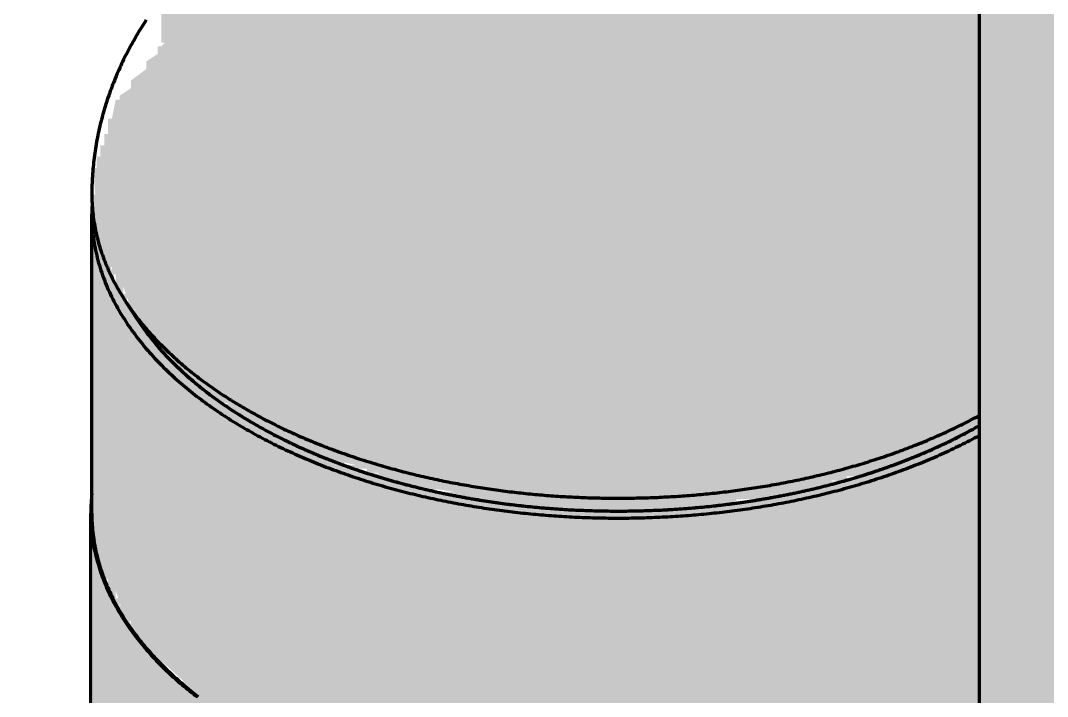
# Model space of a CAD drawing. Header units: millimetres. Extents: x 0 to 420, y 0 to 297.
# Drawn here: x 217.26 to 244.23, y 206.24 to 224 of the extents above; entities that cross this region are included whole.
import ezdxf

# ---------------------------------------------------------------- set-up
doc = ezdxf.new("R2010")
doc.units = ezdxf.units.MM
doc.layers.add('01-VISIBLE', color=7, linetype='CONTINUOUS', lineweight=70)
doc.layers.add('13-GRAFICA', color=30, linetype='CONTINUOUS', lineweight=18)

msp = doc.modelspace()

# ---------------------------------------------------------------- hatches: boundary and pattern name
at = {"layer": '13-GRAFICA', "true_color": 0xb21820}
h = msp.add_hatch(color=7, dxfattribs=at)
h.dxf.hatch_style = 1
h.paths.add_polyline_path([(220.956, 223.418), (220.956, 248.818), (220.856, 248.818), (220.856, 249.618), (220.756, 249.618), (220.756, 250.018), (220.656, 250.018), (220.556, 250.618), (220.356, 250.718), (220.156, 251.318), (219.856, 251.518), (219.856, 251.718), (219.656, 251.818), (219.656, 252.018), (219.456, 252.118), (219.456, 252.318), (219.156, 252.518), (219.156, 252.718), (218.956, 252.818), (218.956, 253.018), (218.756, 253.118), (218.756, 253.318), (218.656, 253.318), (218.656, 253.418), (218.456, 253.518), (218.456, 253.718), (218.256, 253.818), (218.156, 254.218), (217.956, 254.318), (217.856, 254.718), (217.756, 254.718), (217.656, 255.018), (217.556, 255.018), (217.456, 255.718), (217.356, 255.718), (217.356, 256.118), (217.256, 256.118), (217.256, 256.518), (217.356, 256.518), (217.356, 256.818), (217.456, 256.818), (217.456, 257.118), (217.556, 257.118), (217.656, 257.518), (217.756, 257.518), (217.956, 257.818), (218.156, 257.818), (218.156, 257.918), (218.356, 257.918), (218.356, 258.018), (219.056, 258.118), (219.056, 258.218), (219.456, 258.218), (219.456, 258.118), (219.956, 258.118), (219.956, 258.018), (220.456, 258.018), (220.456, 257.918), (221.056, 257.818), (221.056, 257.718), (221.256, 257.718), (221.256, 257.618), (221.556, 257.618), (221.556, 257.518), (221.756, 257.518), (221.756, 257.418), (222.056, 257.418), (222.056, 257.318), (222.256, 257.318), (222.356, 257.118), (222.556, 257.118), (222.556, 257.018), (222.756, 257.018), (222.756, 256.918), (222.956, 256.918), (222.956, 256.818), (223.156, 256.818), (223.156, 256.718), (223.756, 256.518), (223.856, 256.318), (224.056, 256.318), (224.056, 256.218), (224.256, 256.218), (224.356, 256.018), (224.956, 255.818), (225.056, 255.618), (225.656, 255.418), (225.756, 255.218), (226.356, 255.018), (226.456, 254.818), (226.656, 254.818), (226.656, 254.718), (226.856, 254.718), (226.956, 254.518), (227.556, 254.318), (227.656, 254.118), (228.256, 253.918), (228.356, 253.718), (228.756, 253.618), (228.856, 253.418), (229.056, 253.418), (229.056, 253.318), (229.456, 253.218), (229.556, 253.018), (230.156, 252.818), (230.256, 252.618), (230.856, 252.418), (230.856, 252.318), (231.156, 252.218), (231.256, 252.018), (231.656, 251.918), (231.756, 251.718), (231.956, 251.718), (232.056, 251.518), (232.456, 251.418), (232.556, 251.218), (232.756, 251.218), (232.856, 251.018), (233.056, 251.018), (233.256, 250.718), (233.456, 250.718), (233.556, 250.518), (233.756, 250.518), (233.856, 250.318), (234.056, 250.318), (234.256, 250.018), (234.456, 250.018), (234.456, 249.918), (234.556, 249.918), (234.656, 249.718), (234.856, 249.718), (235.056, 249.418), (235.256, 249.418), (235.556, 249.018), (235.756, 249.018), (235.956, 248.718), (236.156, 248.718), (236.656, 248.118), (236.856, 248.118), (237.356, 247.518), (237.556, 247.518), (238.456, 246.518), (238.656, 246.518), (238.656, 246.418), (240.156, 245.018), (240.156, 244.818), (241.056, 244.018), (241.056, 243.818), (241.456, 243.518), (241.456, 243.318), (241.856, 243.018), (241.856, 242.818), (242.056, 242.718), (242.056, 242.518), (242.356, 242.318), (242.356, 242.118), (242.556, 242.018), (242.556, 241.818), (242.756, 241.718), (242.756, 241.518), (243.056, 241.318), (243.056, 241.118), (243.256, 241.018), (243.256, 240.818), (243.556, 240.618), (243.556, 240.418), (243.756, 240.318), (243.956, 239.718), (244.156, 239.618), (244.156, 239.418), (244.256, 239.418), (244.256, 239.218), (244.356, 239.218), (244.356, 239.018), (244.456, 239.018), (244.556, 238.318), (244.656, 238.318), (244.756, 237.618), (244.856, 237.618), (244.856, 236.618), (244.956, 236.618), (244.956, 202.318), (244.856, 202.318), (244.756, 202.018), (244.456, 201.918), (244.456, 197.518), (244.056, 197.418), (243.956, 197.218), (243.356, 197.018), (243.256, 196.818), (242.656, 196.618), (242.556, 196.418), (241.956, 196.218), (241.956, 196.118), (241.656, 196.018), (241.656, 195.918), (241.356, 196.018), (241.356, 201.118), (241.556, 201.218), (241.556, 201.418), (241.756, 201.518), (241.756, 201.718), (241.956, 201.818), (241.956, 202.018), (242.156, 202.118), (242.156, 202.318), (242.256, 202.318), (242.356, 202.618), (242.456, 202.618), (242.456, 236.218), (242.356, 236.218), (242.356, 237.118), (242.256, 237.118), (242.156, 237.918), (242.056, 237.918), (242.056, 238.118), (241.956, 238.118), (241.756, 238.718), (241.656, 238.718), (241.556, 239.018), (241.356, 239.118), (241.356, 239.318), (241.056, 239.518), (241.056, 239.718), (240.856, 239.818), (240.856, 240.018), (240.656, 240.118), (240.656, 240.318), (240.356, 240.518), (240.356, 240.718), (240.156, 240.818), (240.156, 241.018), (239.956, 241.118), (239.956, 241.318), (239.556, 241.618), (239.556, 241.818), (239.256, 242.018), (239.256, 242.218), (238.756, 242.618), (238.756, 242.818), (238.656, 242.818), (236.356, 245.218), (236.156, 245.218), (235.656, 245.818), (235.456, 245.818), (234.956, 246.418), (234.756, 246.418), (234.756, 246.518), (234.656, 246.518), (234.456, 246.818), (234.256, 246.818), (233.956, 247.218), (233.756, 247.218), (233.556, 247.518), (233.356, 247.518), (233.056, 247.918), (232.856, 247.918), (232.856, 248.018), (232.556, 248.118), (232.356, 248.418), (232.156, 248.418), (232.056, 248.618), (231.856, 248.618), (231.656, 248.918), (231.456, 248.918), (231.456, 249.018), (231.156, 249.118), (231.056, 249.318), (230.656, 249.418), (230.656, 249.518), (230.356, 249.618), (230.256, 249.818), (229.856, 249.918), (229.756, 250.118), (229.356, 250.218), (229.256, 250.418), (228.656, 250.618), (228.556, 250.818), (228.156, 250.918), (228.056, 251.118), (227.456, 251.318), (227.356, 251.518), (227.156, 251.518), (227.156, 251.618), (226.756, 251.718), (226.656, 251.918), (226.056, 252.118), (225.956, 252.318), (225.556, 252.418), (225.456, 252.618), (225.256, 252.618), (225.256, 252.718), (224.856, 252.818), (224.756, 253.018), (224.156, 253.218), (224.056, 253.418), (223.456, 253.618), (223.356, 253.818), (222.956, 253.918), (222.856, 254.118), (222.656, 254.118), (222.656, 254.218), (222.456, 254.218), (222.456, 254.318), (221.856, 254.518), (221.756, 254.718), (221.556, 254.718), (221.556, 254.818), (221.356, 254.818), (221.356, 254.918), (221.156, 254.918), (221.156, 255.018), (220.956, 255.018), (220.956, 255.118), (220.756, 255.118), (220.756, 255.218), (220.456, 255.218), (220.456, 255.118), (220.656, 255.018), (220.656, 254.818), (220.856, 254.718), (220.856, 254.518), (220.956, 254.518), (220.956, 254.418), (221.156, 254.318), (221.156, 254.118), (221.356, 254.018), (221.356, 253.818), (221.556, 253.718), (221.556, 253.518), (221.856, 253.318), (221.856, 253.118), (222.056, 253.018), (222.056, 252.818), (222.256, 252.718), (222.256, 252.518), (222.456, 252.418), (222.456, 252.218), (222.556, 252.218), (222.556, 252.018), (222.656, 252.018), (222.656, 251.818), (222.756, 251.818), (222.756, 251.618), (222.856, 251.618), (222.856, 251.418), (222.956, 251.418), (222.956, 251.218), (223.056, 251.218), (223.056, 250.818), (223.156, 250.818), (223.156, 250.418), (223.256, 250.418), (223.256, 250.018), (223.356, 250.018), (223.356, 249.118), (223.456, 249.118), (223.456, 225.618), (223.356, 225.618), (222.856, 225.018), (222.656, 225.018), (221.956, 224.218), (221.756, 224.218), (221.056, 223.418)])
h = msp.add_hatch(color=7, dxfattribs=at)
h.dxf.hatch_style = 1
h.paths.add_polyline_path([(219.156, 220.118), (219.256, 220.118), (219.256, 220.418), (219.356, 220.418), (219.356, 220.718), (219.456, 220.718), (219.456, 221.018), (219.556, 221.018), (219.556, 221.418), (219.656, 221.418), (219.756, 221.918), (219.856, 221.918), (219.856, 222.018), (220.156, 222.218), (220.156, 222.418), (220.556, 222.718), (220.556, 222.918), (220.856, 223.118), (220.856, 223.318), (220.956, 223.318), (221.756, 224.218), (221.956, 224.218), (222.656, 225.018), (222.856, 225.018), (223.656, 225.918), (223.856, 225.918), (224.656, 226.818), (224.856, 226.818), (225.656, 227.718), (225.856, 227.718), (226.556, 228.518), (226.756, 228.518), (226.856, 228.718), (228.156, 228.818), (228.156, 228.918), (229.156, 228.918), (229.156, 228.818), (229.256, 228.818), (229.256, 228.418), (229.356, 228.418), (229.356, 228.218), (229.456, 228.218), (229.656, 227.618), (229.956, 227.418), (229.956, 227.218), (230.056, 227.218), (230.356, 226.818), (230.556, 226.818), (230.656, 226.618), (230.856, 226.618), (230.856, 226.518), (231.156, 226.418), (231.156, 225.618), (231.256, 225.618), (231.556, 225.218), (231.756, 225.218), (231.756, 225.118), (231.956, 225.118), (231.956, 225.018), (232.256, 225.018), (232.256, 224.918), (233.656, 224.918), (233.656, 225.018), (233.956, 225.018), (233.956, 225.118), (234.356, 225.218), (234.356, 225.318), (234.756, 225.618), (234.756, 226.718), (235.056, 226.818), (235.056, 227.318), (235.156, 227.318), (235.156, 227.218), (235.356, 227.218), (235.456, 227.018), (235.656, 227.018), (235.856, 226.718), (236.056, 226.718), (236.156, 226.518), (236.356, 226.518), (236.556, 226.218), (236.756, 226.218), (237.056, 225.818), (237.256, 225.818), (237.256, 225.718), (237.356, 225.718), (237.656, 225.318), (237.856, 225.318), (238.656, 224.418), (239.156, 224.418), (239.156, 224.518), (239.356, 224.518), (239.456, 224.718), (240.056, 224.918), (240.156, 225.118), (240.356, 225.118), (240.356, 225.218), (240.756, 225.318), (240.856, 225.518), (241.256, 225.618), (241.356, 225.818), (241.556, 225.818), (241.556, 225.918), (241.256, 226.118), (241.256, 226.318), (240.956, 226.518), (240.956, 226.718), (241.056, 226.718), (241.056, 226.618), (241.356, 226.518), (241.556, 226.218), (241.756, 226.218), (241.756, 226.118), (242.056, 226.018), (242.256, 225.718), (242.456, 225.718), (242.456, 213.318), (242.256, 213.318), (242.256, 213.218), (242.056, 213.218), (242.056, 213.118), (241.756, 213.118), (241.756, 213.018), (241.556, 213.018), (241.556, 212.918), (241.356, 212.918), (241.356, 212.818), (241.156, 212.818), (241.156, 212.718), (240.856, 212.718), (240.856, 212.618), (240.656, 212.618), (240.656, 212.518), (240.456, 212.518), (240.456, 212.418), (240.256, 212.418), (240.256, 212.318), (240.056, 212.318), (240.056, 212.218), (239.356, 212.118), (239.356, 212.018), (238.956, 212.018), (238.956, 211.918), (238.556, 211.918), (238.556, 211.818), (238.156, 211.818), (238.156, 211.718), (237.756, 211.718), (237.756, 211.618), (237.356, 211.618), (237.356, 211.518), (236.956, 211.518), (236.956, 211.418), (236.056, 211.418), (236.056, 211.318), (235.156, 211.318), (235.156, 211.218), (234.156, 211.218), (234.156, 211.118), (230.356, 211.218), (230.356, 211.318), (229.756, 211.318), (229.756, 211.418), (229.256, 211.418), (229.256, 211.518), (228.656, 211.518), (228.656, 211.618), (227.156, 211.818), (227.156, 211.918), (226.956, 211.918), (226.956, 212.018), (226.656, 212.018), (226.656, 212.118), (226.356, 212.118), (226.356, 212.218), (226.056, 212.218), (226.056, 212.318), (225.156, 212.518), (225.156, 212.618), (224.956, 212.618), (224.956, 212.718), (224.656, 212.718), (224.656, 212.818), (224.056, 213.018), (223.956, 213.218), (223.556, 213.318), (223.456, 213.518), (222.856, 213.718), (222.756, 213.918), (222.356, 214.018), (221.456, 215.018), (221.256, 215.018), (221.256, 215.118), (220.556, 215.718), (220.556, 215.918), (220.356, 216.018), (220.356, 216.218), (220.256, 216.218), (220.256, 216.418), (220.156, 216.418), (219.956, 217.018), (219.756, 217.118), (219.756, 217.318), (219.656, 217.318), (219.656, 217.518), (219.556, 217.518), (219.556, 217.718), (219.456, 217.718), (219.456, 217.918), (219.356, 217.918)])
h = msp.add_hatch(color=7, dxfattribs=at)
h.dxf.hatch_style = 1
h.paths.add_polyline_path([(221.556, 206.518), (221.556, 206.618), (220.256, 207.818), (220.256, 208.018), (220.156, 208.018), (220.156, 208.218), (220.056, 208.218), (220.056, 208.418), (219.956, 208.418), (219.756, 209.018), (219.556, 209.118), (219.556, 209.318), (219.456, 209.318), (219.456, 209.518), (219.356, 209.518), (219.356, 209.918), (219.256, 209.918), (219.256, 211.118), (219.156, 211.118), (219.156, 219.418), (219.256, 219.418), (219.356, 217.918), (219.456, 217.918), (219.456, 217.718), (219.556, 217.718), (219.756, 217.118), (219.956, 217.018), (219.956, 216.818), (220.056, 216.818), (220.056, 216.618), (220.156, 216.618), (220.356, 216.018), (220.556, 215.918), (220.556, 215.718), (220.656, 215.718), (221.256, 215.018), (221.456, 215.018), (221.656, 214.796), (221.656, 206.518)])
h = msp.add_hatch(color=7, dxfattribs=at)
h.dxf.hatch_style = 1
h.paths.add_polyline_path([(235.556, 186.018), (235.556, 186.118), (237.256, 186.218), (237.256, 186.318), (237.656, 186.318), (237.656, 186.418), (238.056, 186.418), (238.056, 186.518), (238.456, 186.518), (238.456, 186.618), (238.756, 186.618), (238.756, 186.718), (239.156, 186.718), (239.156, 186.818), (239.456, 186.818), (239.456, 186.918), (239.856, 186.918), (239.856, 187.018), (240.456, 187.118), (240.456, 204.318), (239.856, 204.218), (239.856, 204.118), (239.456, 204.118), (239.456, 204.018), (239.156, 204.018), (239.156, 203.918), (238.756, 203.918), (238.756, 203.818), (238.456, 203.818), (238.456, 203.718), (237.256, 203.518), (237.256, 203.418), (235.556, 203.318), (235.556, 203.218), (235.356, 203.218), (235.356, 211.329), (236.956, 211.418), (236.956, 211.518), (237.356, 211.518), (237.356, 211.618), (237.756, 211.618), (237.756, 211.718), (238.156, 211.718), (238.156, 211.818), (239.356, 212.018), (239.356, 212.118), (240.056, 212.218), (240.056, 212.318), (240.256, 212.318), (240.256, 212.418), (240.456, 212.418), (240.456, 212.518), (240.656, 212.518), (240.656, 212.618), (240.856, 212.618), (240.856, 212.718), (241.156, 212.718), (241.156, 212.818), (241.356, 212.818), (241.356, 212.918), (241.556, 212.918), (241.556, 213.018), (241.756, 213.018), (241.756, 213.118), (242.056, 213.118), (242.056, 213.218), (242.456, 213.318), (242.456, 202.618), (242.356, 202.618), (242.356, 202.418), (242.156, 202.318), (242.156, 202.118), (241.956, 202.018), (241.956, 201.818), (241.756, 201.718), (241.756, 201.518), (241.556, 201.418), (241.556, 201.218), (241.356, 201.118), (241.356, 196.018), (241.556, 196.018), (241.556, 195.918), (241.856, 196.018), (241.956, 196.218), (242.556, 196.418), (242.656, 196.618), (243.256, 196.818), (243.356, 197.018), (243.956, 197.218), (244.056, 197.418), (244.456, 197.518), (244.456, 201.918), (244.756, 202.018), (244.856, 202.318), (244.956, 202.318), (244.956, 215.518), (245.256, 215.718), (245.256, 215.918), (245.556, 216.118), (245.556, 216.318), (245.656, 216.318), (245.656, 216.418), (245.856, 216.518), (245.856, 216.718), (246.056, 216.818), (246.056, 217.018), (246.156, 217.018), (246.156, 217.218), (246.256, 217.218), (246.256, 217.518), (246.356, 217.518), (246.356, 217.818), (246.456, 217.818), (246.456, 218.118), (246.556, 218.118), (246.656, 218.818), (246.756, 218.818), (246.756, 178.018), (246.656, 178.018), (246.656, 178.218), (246.556, 178.218), (246.556, 177.518), (246.356, 177.418), (246.156, 176.818), (245.956, 176.818), (245.956, 177.018), (245.756, 177.118), (245.756, 177.318), (245.656, 177.318), (245.256, 177.818), (245.056, 177.818), (244.956, 178.018), (244.756, 178.018), (244.756, 178.118), (244.656, 178.118), (244.556, 178.318), (244.356, 178.318), (244.156, 178.618), (243.956, 178.618), (243.856, 178.818), (243.256, 179.018), (243.156, 179.218), (242.756, 179.318), (242.656, 179.518), (242.056, 179.718), (241.956, 179.918), (241.356, 180.118), (241.256, 180.318), (240.856, 180.418), (240.756, 180.618), (240.556, 180.618), (240.556, 180.718), (240.356, 180.718), (240.356, 180.818), (239.456, 180.918), (239.456, 181.018), (238.556, 181.118), (238.556, 181.218), (236.256, 181.018), (236.256, 180.918), (235.756, 180.918), (235.756, 180.818), (235.356, 180.738), (235.356, 182.218), (235.356, 185.518), (235.356, 186.018)])
h = msp.add_hatch(color=7, dxfattribs=at)
h.dxf.hatch_style = 1
h.paths.add_polyline_path([(224.656, 204.618), (224.656, 204.718), (224.456, 204.718), (224.456, 204.818), (223.856, 205.018), (223.756, 205.218), (223.356, 205.318), (223.256, 205.518), (222.656, 205.718), (222.556, 205.918), (222.156, 206.018), (221.756, 206.518), (221.656, 206.518), (221.656, 214.796), (222.356, 214.018), (222.556, 214.018), (222.556, 213.918), (222.756, 213.918), (222.856, 213.718), (223.456, 213.518), (223.556, 213.318), (223.956, 213.218), (224.056, 213.018), (224.256, 213.018), (224.256, 212.918), (224.456, 212.918), (224.456, 212.818), (224.656, 212.818), (224.656, 212.718), (224.956, 212.718), (224.956, 212.618), (224.956, 204.551)])
h = msp.add_hatch(color=7, dxfattribs=at)
h.dxf.hatch_style = 1
h.paths.add_polyline_path([(228.956, 203.418), (228.956, 203.518), (228.356, 203.518), (228.356, 203.618), (227.256, 203.718), (227.256, 203.818), (226.956, 203.818), (226.956, 203.918), (226.756, 203.918), (226.756, 204.018), (226.456, 204.018), (226.456, 204.118), (226.156, 204.118), (226.156, 204.218), (225.856, 204.218), (225.856, 204.318), (225.556, 204.318), (225.556, 204.418), (224.956, 204.551), (224.956, 212.618), (225.156, 212.618), (225.156, 212.518), (225.456, 212.518), (225.456, 212.418), (225.756, 212.418), (225.756, 212.318), (226.056, 212.318), (226.056, 212.218), (226.956, 212.018), (226.956, 211.918), (227.156, 211.918), (227.156, 211.818), (228.156, 211.718), (228.156, 211.618), (228.656, 211.618), (228.656, 211.518), (229.256, 211.518), (229.256, 211.418), (229.456, 211.418), (229.456, 203.418)])
h = msp.add_hatch(color=7, dxfattribs=at)
h.dxf.hatch_style = 1
h.paths.add_polyline_path([(234.756, 203.218), (234.756, 203.118), (230.856, 203.118), (230.856, 203.218), (230.056, 203.218), (230.056, 203.318), (229.556, 203.318), (229.556, 203.418), (229.456, 203.418), (229.456, 211.418), (229.756, 211.418), (229.756, 211.318), (230.356, 211.318), (230.356, 211.218), (234.156, 211.118), (234.156, 211.218), (235.156, 211.218), (235.156, 211.318), (235.356, 211.329), (235.356, 203.218)])
at = {"layer": '13-GRAFICA', "true_color": 0xffffff}
h = msp.add_hatch(color=7, dxfattribs=at)
h.dxf.hatch_style = 1
h.paths.add_polyline_path([(219.156, 193.618), (219.156, 211.118), (219.256, 211.118), (219.256, 209.918), (219.356, 209.918), (219.356, 209.518), (219.456, 209.518), (219.556, 209.118), (219.756, 209.018), (219.756, 208.818), (219.856, 208.818), (219.856, 208.618), (219.956, 208.618), (219.956, 208.418), (220.056, 208.418), (220.256, 207.818), (220.356, 207.818), (221.556, 206.518), (221.756, 206.518), (222.156, 206.018), (222.556, 205.918), (222.656, 205.718), (223.256, 205.518), (223.356, 205.318), (223.756, 205.218), (223.856, 205.018), (224.056, 205.018), (224.056, 204.918), (224.256, 204.918), (224.256, 204.818), (224.456, 204.818), (224.456, 204.718), (224.656, 204.718), (224.656, 204.618), (224.956, 204.618), (224.956, 204.518), (225.256, 204.518), (225.256, 204.418), (225.556, 204.418), (225.556, 204.318), (225.856, 204.318), (225.856, 204.218), (226.756, 204.018), (226.756, 203.918), (227.256, 203.818), (227.256, 203.718), (228.356, 203.618), (228.356, 203.518), (228.956, 203.518), (228.956, 203.418), (229.556, 203.418), (229.556, 203.318), (230.056, 203.318), (230.056, 203.218), (230.856, 203.218), (230.856, 203.118), (234.756, 203.118), (234.756, 203.218), (235.556, 203.218), (235.556, 203.318), (237.256, 203.418), (237.256, 203.518), (237.656, 203.518), (237.656, 203.618), (238.056, 203.618), (238.056, 203.718), (238.456, 203.718), (238.456, 203.818), (238.756, 203.818), (238.756, 203.918), (239.156, 203.918), (239.156, 204.018), (239.456, 204.018), (239.456, 204.118), (239.856, 204.118), (239.856, 204.218), (240.456, 204.318), (240.456, 187.118), (239.856, 187.018), (239.856, 186.918), (239.456, 186.918), (239.456, 186.818), (239.156, 186.818), (239.156, 186.718), (238.756, 186.718), (238.756, 186.618), (238.456, 186.618), (238.456, 186.518), (237.256, 186.318), (237.256, 186.218), (235.556, 186.118), (235.556, 186.018), (234.756, 186.018), (234.756, 185.918), (230.956, 185.918), (230.956, 186.018), (230.056, 186.018), (230.056, 186.118), (229.556, 186.118), (229.556, 186.218), (228.956, 186.218), (228.956, 186.318), (228.356, 186.318), (228.356, 186.418), (227.256, 186.518), (227.256, 186.618), (226.956, 186.618), (226.956, 186.718), (226.756, 186.718), (226.756, 186.818), (226.456, 186.818), (226.456, 186.918), (226.156, 186.918), (226.156, 187.018), (225.856, 187.018), (225.856, 187.118), (225.556, 187.118), (225.556, 187.218), (224.656, 187.418), (224.656, 187.518), (224.456, 187.518), (224.456, 187.618), (223.856, 187.818), (223.756, 188.018), (223.156, 188.218), (223.056, 188.418), (222.456, 188.618), (222.356, 188.818), (221.956, 188.918), (221.956, 189.018), (220.256, 190.618), (220.256, 190.818), (220.056, 190.918), (220.056, 191.118), (219.956, 191.118), (219.956, 191.318), (219.856, 191.318), (219.856, 191.518), (219.756, 191.518), (219.756, 191.718), (219.656, 191.718), (219.656, 191.918), (219.556, 191.918), (219.556, 192.118), (219.456, 192.118), (219.456, 192.318), (219.356, 192.318), (219.356, 192.518), (219.256, 192.518), (219.256, 193.618)])

# ---------------------------------------------------------------- linework, layer by layer
at = {"layer": '01-VISIBLE'}
for p, q in [((242.429, 235.9), (242.429, 202.496)), ((219.129, 211.043), (219.129, 218.905)), ((220.322, 216.149), (220.022, 216.606)), ((219.099, 193.863), (219.099, 211.043))]:
    msp.add_line(p, q, dxfattribs=at)
for points in [[(220.56, 224.011), (220.527, 223.961), (220.495, 223.91), (220.462, 223.86), (220.43, 223.809), (220.399, 223.758), (220.367, 223.706), (220.336, 223.655), (220.305, 223.603), (220.275, 223.551), (220.245, 223.499), (220.215, 223.447), (220.186, 223.394), (220.157, 223.342), (220.128, 223.289), (220.1, 223.236), (220.072, 223.183), (220.044, 223.129), (220.017, 223.076), (219.99, 223.022), (219.964, 222.968), (219.938, 222.914), (219.912, 222.859), (219.887, 222.805), (219.862, 222.75), (219.837, 222.695), (219.813, 222.64), (219.789, 222.585), (219.765, 222.53), (219.742, 222.474), (219.72, 222.418), (219.697, 222.363), (219.675, 222.307), (219.654, 222.25), (219.633, 222.194), (219.612, 222.138), (219.592, 222.081), (219.572, 222.024), (219.552, 221.967), (219.533, 221.91), (219.515, 221.853), (219.496, 221.796), (219.479, 221.738), (219.461, 221.681), (219.444, 221.623), (219.428, 221.565), (219.412, 221.507), (219.396, 221.449), (219.381, 221.391), (219.366, 221.333), (219.351, 221.274), (219.337, 221.216), (219.324, 221.157), (219.311, 221.099), (219.298, 221.04), (219.286, 220.981), (219.274, 220.922), (219.263, 220.863), (219.252, 220.804), (219.242, 220.745), (219.232, 220.685), (219.222, 220.626), (219.213, 220.566), (219.205, 220.507), (219.197, 220.447), (219.189, 220.388), (219.182, 220.328), (219.175, 220.268), (219.169, 220.208), (219.163, 220.149), (219.158, 220.089), (219.153, 220.029), (219.148, 219.969), (219.144, 219.909), (219.141, 219.849), (219.138, 219.789), (219.135, 219.729), (219.133, 219.668), (219.131, 219.608), (219.13, 219.548), (219.13, 219.488), (219.129, 219.428)], [(219.129, 219.428), (219.13, 219.368), (219.131, 219.308), (219.133, 219.248), (219.136, 219.188), (219.139, 219.128), (219.143, 219.068), (219.148, 219.008), (219.154, 218.948), (219.161, 218.889), (219.168, 218.829), (219.176, 218.77), (219.185, 218.71), (219.195, 218.651), (219.205, 218.592), (219.217, 218.533), (219.228, 218.474), (219.241, 218.415), (219.254, 218.357), (219.269, 218.298), (219.283, 218.24), (219.299, 218.182), (219.315, 218.124), (219.332, 218.067), (219.349, 218.009), (219.368, 217.952), (219.387, 217.895), (219.406, 217.838), (219.427, 217.782), (219.447, 217.726), (219.469, 217.67), (219.491, 217.614), (219.514, 217.558), (219.537, 217.503), (219.562, 217.448), (219.586, 217.393), (219.611, 217.339), (219.637, 217.284), (219.664, 217.23), (219.691, 217.177), (219.718, 217.123), (219.746, 217.07), (219.775, 217.018), (219.804, 216.965), (219.834, 216.913), (219.864, 216.861), (219.895, 216.809), (219.926, 216.758), (219.957, 216.707), (219.99, 216.656), (220.022, 216.606)], [(219.137, 219.167), (219.135, 219.123), (219.133, 219.08), (219.131, 219.036), (219.13, 218.993), (219.13, 218.949), (219.129, 218.905)], [(219.129, 218.905), (219.13, 218.837), (219.131, 218.769), (219.134, 218.701), (219.137, 218.633), (219.142, 218.565), (219.147, 218.497), (219.154, 218.429), (219.161, 218.362), (219.17, 218.294), (219.179, 218.227), (219.19, 218.159), (219.201, 218.092), (219.214, 218.025), (219.227, 217.958), (219.241, 217.892), (219.257, 217.825), (219.273, 217.759), (219.29, 217.693), (219.308, 217.627), (219.327, 217.562), (219.346, 217.497), (219.367, 217.432), (219.389, 217.367), (219.411, 217.303), (219.434, 217.239), (219.458, 217.175), (219.483, 217.112), (219.509, 217.048), (219.535, 216.986), (219.562, 216.923), (219.59, 216.861), (219.619, 216.799), (219.649, 216.738), (219.679, 216.677), (219.71, 216.616), (219.742, 216.556), (219.774, 216.496), (219.807, 216.437), (219.841, 216.377), (219.876, 216.319), (219.911, 216.26), (219.946, 216.202), (219.983, 216.145), (220.02, 216.087), (220.057, 216.031), (220.095, 215.974), (220.134, 215.918), (220.173, 215.862), (220.213, 215.807), (220.254, 215.752), (220.295, 215.698), (220.336, 215.644), (220.378, 215.59), (220.421, 215.537), (220.464, 215.484), (220.507, 215.432), (220.551, 215.38), (220.596, 215.328), (220.641, 215.277), (220.686, 215.226), (220.732, 215.175), (220.778, 215.125), (220.825, 215.076), (220.872, 215.026), (220.919, 214.978), (220.967, 214.929), (221.015, 214.881), (221.064, 214.833), (221.113, 214.786), (221.162, 214.739), (221.212, 214.692), (221.262, 214.646), (221.312, 214.601), (221.363, 214.555), (221.414, 214.51), (221.466, 214.465), (221.518, 214.421), (221.57, 214.377), (221.622, 214.333), (221.675, 214.29), (221.728, 214.247), (221.781, 214.205), (221.834, 214.163), (221.888, 214.121), (221.942, 214.08), (221.997, 214.039), (222.051, 213.998), (222.106, 213.957), (222.161, 213.917), (222.217, 213.878), (222.272, 213.838), (222.328, 213.799), (222.384, 213.761), (222.441, 213.722), (222.497, 213.684), (222.554, 213.647), (222.611, 213.609), (222.668, 213.572), (222.725, 213.536), (222.783, 213.499), (222.841, 213.463), (222.899, 213.428), (222.957, 213.392), (223.016, 213.357), (223.074, 213.322), (223.133, 213.288), (223.192, 213.254), (223.251, 213.22), (223.31, 213.186), (223.37, 213.153), (223.429, 213.12), (223.489, 213.088), (223.549, 213.055), (223.609, 213.023), (223.67, 212.991), (223.73, 212.96), (223.791, 212.929), (223.851, 212.898), (223.912, 212.867), (223.973, 212.837), (224.034, 212.807), (224.096, 212.777), (224.157, 212.748), (224.219, 212.719), (224.28, 212.69), (224.342, 212.661), (224.404, 212.633), (224.466, 212.605), (224.529, 212.577), (224.591, 212.55), (224.653, 212.523), (224.716, 212.496), (224.779, 212.469), (224.841, 212.442), (224.904, 212.416), (224.967, 212.39), (225.03, 212.365), (225.094, 212.339), (225.157, 212.314), (225.22, 212.289), (225.284, 212.265), (225.348, 212.24), (225.411, 212.216), (225.475, 212.192), (225.539, 212.169), (225.603, 212.145), (225.667, 212.122), (225.731, 212.1), (225.796, 212.077), (225.86, 212.055), (225.924, 212.032), (225.989, 212.011), (226.054, 211.989), (226.118, 211.968), (226.183, 211.946), (226.248, 211.926), (226.313, 211.905), (226.378, 211.885), (226.443, 211.864), (226.508, 211.844), (226.573, 211.825), (226.638, 211.805), (226.704, 211.786), (226.769, 211.767), (226.835, 211.748), (226.9, 211.73), (226.966, 211.711), (227.032, 211.693), (227.097, 211.675), (227.163, 211.658), (227.229, 211.64), (227.295, 211.623), (227.361, 211.606), (227.427, 211.589), (227.493, 211.573), (227.559, 211.556), (227.625, 211.54), (227.692, 211.524), (227.758, 211.509), (227.824, 211.493), (227.891, 211.478), (227.957, 211.463), (228.024, 211.448), (228.09, 211.434), (228.157, 211.42), (228.224, 211.405), (228.29, 211.391), (228.357, 211.378), (228.424, 211.364), (228.491, 211.351), (228.557, 211.338), (228.624, 211.325), (228.691, 211.312), (228.758, 211.3), (228.825, 211.288), (228.892, 211.276), (228.959, 211.264), (229.027, 211.252), (229.094, 211.241), (229.161, 211.23), (229.228, 211.219), (229.295, 211.208), (229.363, 211.198), (229.43, 211.187), (229.498, 211.177), (229.565, 211.167), (229.632, 211.157), (229.7, 211.148), (229.767, 211.139), (229.835, 211.129), (229.902, 211.12), (229.97, 211.112), (230.037, 211.103), (230.105, 211.095), (230.173, 211.087), (230.24, 211.079), (230.308, 211.071), (230.376, 211.064), (230.444, 211.056), (230.511, 211.049), (230.579, 211.042), (230.647, 211.035), (230.715, 211.029), (230.783, 211.023), (230.85, 211.017), (230.918, 211.011), (230.986, 211.005), (231.054, 210.999), (231.122, 210.994), (231.19, 210.989), (231.258, 210.984), (231.326, 210.979), (231.394, 210.975), (231.462, 210.97), (231.53, 210.966), (231.598, 210.962), (231.666, 210.958), (231.734, 210.955), (231.802, 210.951), (231.87, 210.948), (231.938, 210.945), (232.006, 210.942), (232.074, 210.94), (232.142, 210.937), (232.21, 210.935), (232.278, 210.933), (232.347, 210.931), (232.415, 210.93), (232.483, 210.928), (232.551, 210.927), (232.619, 210.926), (232.687, 210.925), (232.755, 210.924), (232.823, 210.924), (232.892, 210.924), (232.96, 210.924), (233.028, 210.924), (233.096, 210.924), (233.164, 210.924), (233.232, 210.925), (233.3, 210.926), (233.368, 210.927), (233.437, 210.928), (233.505, 210.93), (233.573, 210.932), (233.641, 210.933), (233.709, 210.935), (233.777, 210.938), (233.845, 210.94), (233.913, 210.943), (233.981, 210.946), (234.049, 210.949), (234.117, 210.952), (234.185, 210.955), (234.254, 210.959), (234.322, 210.963), (234.39, 210.967), (234.458, 210.971), (234.526, 210.975), (234.594, 210.98), (234.661, 210.985), (234.729, 210.99), (234.797, 210.995), (234.865, 211), (234.933, 211.006), (235.001, 211.011), (235.069, 211.017), (235.137, 211.024), (235.205, 211.03), (235.272, 211.037), (235.34, 211.043), (235.408, 211.05), (235.476, 211.057), (235.543, 211.065), (235.611, 211.072), (235.679, 211.08), (235.747, 211.088), (235.814, 211.096), (235.882, 211.105), (235.949, 211.113), (236.017, 211.122), (236.084, 211.131), (236.152, 211.14), (236.219, 211.149), (236.287, 211.159), (236.354, 211.169), (236.422, 211.179), (236.489, 211.189), (236.556, 211.199), (236.624, 211.21), (236.691, 211.221), (236.758, 211.232), (236.825, 211.243), (236.893, 211.254), (236.96, 211.266), (237.027, 211.278), (237.094, 211.29), (237.161, 211.302), (237.228, 211.314), (237.295, 211.327), (237.362, 211.34), (237.429, 211.353), (237.495, 211.366), (237.562, 211.38), (237.629, 211.394), (237.696, 211.408), (237.762, 211.422), (237.829, 211.436), (237.895, 211.451), (237.962, 211.466), (238.028, 211.481), (238.095, 211.496), (238.161, 211.511), (238.227, 211.527), (238.294, 211.543), (238.36, 211.559), (238.426, 211.575), (238.492, 211.592), (238.558, 211.609), (238.624, 211.626), (238.69, 211.643), (238.756, 211.66), (238.822, 211.678), (238.887, 211.696), (238.953, 211.714), (239.019, 211.732), (239.084, 211.751), (239.15, 211.77), (239.215, 211.789), (239.28, 211.808), (239.346, 211.828), (239.411, 211.847), (239.476, 211.867), (239.541, 211.888), (239.606, 211.908), (239.671, 211.929), (239.736, 211.95), (239.801, 211.971), (239.865, 211.992), (239.93, 212.014), (239.994, 212.036), (240.059, 212.058), (240.123, 212.08), (240.187, 212.103), (240.252, 212.126), (240.316, 212.149), (240.38, 212.173), (240.444, 212.196), (240.507, 212.22), (240.571, 212.244), (240.635, 212.269), (240.698, 212.293), (240.762, 212.318), (240.825, 212.343), (240.888, 212.369), (240.951, 212.394), (241.014, 212.42), (241.077, 212.447), (241.14, 212.473), (241.203, 212.5), (241.265, 212.527), (241.328, 212.554), (241.39, 212.582), (241.452, 212.609), (241.514, 212.637), (241.576, 212.666), (241.638, 212.694), (241.7, 212.723), (241.761, 212.753), (241.823, 212.782), (241.884, 212.812), (241.945, 212.842), (242.006, 212.872), (242.067, 212.903), (242.128, 212.934), (242.188, 212.965), (242.249, 212.996), (242.309, 213.028), (242.369, 213.06), (242.429, 213.093)], [(220.022, 216.606), (220.056, 216.555), (220.09, 216.505), (220.124, 216.455), (220.159, 216.406), (220.194, 216.356), (220.23, 216.307), (220.266, 216.259), (220.303, 216.21), (220.339, 216.162), (220.377, 216.114), (220.415, 216.067), (220.453, 216.02), (220.491, 215.973), (220.53, 215.927), (220.57, 215.881), (220.609, 215.835), (220.649, 215.789), (220.69, 215.744), (220.731, 215.699), (220.772, 215.655), (220.813, 215.61), (220.855, 215.566), (220.897, 215.523), (220.939, 215.48), (220.982, 215.436), (221.025, 215.394), (221.068, 215.351), (221.112, 215.309), (221.156, 215.267), (221.2, 215.226), (221.245, 215.185), (221.289, 215.144), (221.334, 215.103), (221.38, 215.063), (221.425, 215.023), (221.471, 214.983), (221.517, 214.944), (221.563, 214.905), (221.61, 214.866), (221.657, 214.827), (221.704, 214.789), (221.751, 214.751), (221.799, 214.713), (221.846, 214.676), (221.894, 214.639), (221.942, 214.602), (221.991, 214.566), (222.039, 214.529), (222.088, 214.493), (222.137, 214.458), (222.186, 214.422), (222.236, 214.387), (222.285, 214.352), (222.335, 214.317), (222.385, 214.283), (222.435, 214.249), (222.485, 214.215), (222.536, 214.181), (222.586, 214.148), (222.637, 214.115), (222.688, 214.082), (222.739, 214.05), (222.791, 214.017), (222.842, 213.985), (222.894, 213.953), (222.945, 213.922), (222.997, 213.891), (223.049, 213.86), (223.102, 213.829), (223.154, 213.798), (223.206, 213.768), (223.259, 213.738), (223.312, 213.708), (223.365, 213.678), (223.418, 213.649), (223.471, 213.62), (223.524, 213.591), (223.578, 213.563), (223.631, 213.534), (223.685, 213.506), (223.739, 213.478), (223.793, 213.45), (223.847, 213.423), (223.901, 213.396), (223.955, 213.369), (224.01, 213.342), (224.064, 213.315), (224.119, 213.289), (224.173, 213.263), (224.228, 213.237), (224.283, 213.211), (224.338, 213.186), (224.393, 213.161), (224.449, 213.136), (224.504, 213.111), (224.559, 213.086), (224.615, 213.062), (224.67, 213.038), (224.726, 213.014), (224.782, 212.99), (224.838, 212.966), (224.894, 212.943), (224.95, 212.92), (225.006, 212.897), (225.062, 212.875), (225.118, 212.852), (225.175, 212.83), (225.231, 212.808), (225.288, 212.786), (225.344, 212.764), (225.401, 212.743), (225.458, 212.721), (225.515, 212.7), (225.572, 212.679), (225.629, 212.659), (225.686, 212.638), (225.743, 212.618), (225.8, 212.598), (225.857, 212.578), (225.915, 212.558), (225.972, 212.539), (226.03, 212.52), (226.087, 212.5), (226.145, 212.482), (226.202, 212.463), (226.26, 212.444), (226.318, 212.426), (226.376, 212.408), (226.434, 212.39), (226.492, 212.372), (226.55, 212.354), (226.608, 212.337), (226.666, 212.32), (226.724, 212.303), (226.782, 212.286), (226.84, 212.269), (226.899, 212.253), (226.957, 212.236), (227.016, 212.22), (227.074, 212.204), (227.133, 212.188), (227.191, 212.173), (227.25, 212.157), (227.308, 212.142), (227.367, 212.127), (227.426, 212.112), (227.485, 212.097), (227.544, 212.083), (227.602, 212.068), (227.661, 212.054), (227.72, 212.04), (227.779, 212.026), (227.838, 212.013), (227.898, 211.999), (227.957, 211.986), (228.016, 211.973), (228.075, 211.96), (228.134, 211.947), (228.194, 211.934), (228.253, 211.922), (228.312, 211.909), (228.372, 211.897), (228.431, 211.885), (228.491, 211.874), (228.55, 211.862), (228.61, 211.85), (228.669, 211.839), (228.729, 211.828), (228.788, 211.817), (228.848, 211.806), (228.908, 211.796), (228.967, 211.785), (229.027, 211.775), (229.087, 211.765), (229.147, 211.755), (229.207, 211.745), (229.266, 211.735), (229.326, 211.726), (229.386, 211.717), (229.446, 211.707), (229.506, 211.698), (229.566, 211.69), (229.626, 211.681), (229.686, 211.672), (229.746, 211.664), (229.806, 211.656), (229.866, 211.648), (229.926, 211.64), (229.987, 211.632), (230.047, 211.625), (230.107, 211.617), (230.167, 211.61), (230.227, 211.603), (230.288, 211.596), (230.348, 211.589), (230.408, 211.583), (230.468, 211.576), (230.529, 211.57), (230.589, 211.564), (230.649, 211.558), (230.71, 211.552), (230.77, 211.546), (230.83, 211.541), (230.891, 211.536), (230.951, 211.53), (231.012, 211.525), (231.072, 211.52), (231.132, 211.516), (231.193, 211.511), (231.253, 211.507), (231.314, 211.502), (231.374, 211.498), (231.435, 211.494), (231.495, 211.491), (231.556, 211.487), (231.616, 211.484), (231.677, 211.48), (231.737, 211.477), (231.798, 211.474), (231.858, 211.471), (231.919, 211.469), (231.98, 211.466), (232.04, 211.464), (232.101, 211.461), (232.161, 211.459), (232.222, 211.457), (232.283, 211.456), (232.343, 211.454), (232.404, 211.452), (232.464, 211.451), (232.525, 211.45), (232.586, 211.449), (232.646, 211.448), (232.707, 211.447), (232.767, 211.447), (232.828, 211.446), (232.889, 211.446), (232.949, 211.446), (233.01, 211.446), (233.071, 211.446), (233.131, 211.447), (233.192, 211.447), (233.252, 211.448), (233.313, 211.449), (233.374, 211.45), (233.434, 211.451), (233.495, 211.452), (233.556, 211.454), (233.616, 211.455), (233.677, 211.457), (233.737, 211.459), (233.798, 211.461), (233.858, 211.463), (233.919, 211.466), (233.98, 211.468), (234.04, 211.471), (234.101, 211.474), (234.161, 211.477), (234.222, 211.48), (234.282, 211.483), (234.343, 211.486), (234.403, 211.49), (234.464, 211.494), (234.524, 211.498), (234.585, 211.502), (234.645, 211.506), (234.706, 211.51), (234.766, 211.515), (234.827, 211.52), (234.887, 211.524), (234.948, 211.529), (235.008, 211.535), (235.068, 211.54), (235.129, 211.545), (235.189, 211.551), (235.249, 211.557), (235.31, 211.563), (235.37, 211.569), (235.43, 211.575), (235.491, 211.582), (235.551, 211.588), (235.611, 211.595), (235.671, 211.602), (235.732, 211.609), (235.792, 211.616), (235.852, 211.623), (235.912, 211.631), (235.972, 211.639), (236.032, 211.646), (236.093, 211.654), (236.153, 211.663), (236.213, 211.671), (236.273, 211.679), (236.333, 211.688), (236.393, 211.697), (236.453, 211.706), (236.513, 211.715), (236.572, 211.724), (236.632, 211.734), (236.692, 211.743), (236.752, 211.753), (236.812, 211.763), (236.872, 211.773), (236.931, 211.783), (236.991, 211.794), (237.051, 211.805), (237.11, 211.815), (237.17, 211.826), (237.23, 211.837), (237.289, 211.849), (237.349, 211.86), (237.408, 211.872), (237.468, 211.883), (237.527, 211.895), (237.587, 211.907), (237.646, 211.92), (237.705, 211.932), (237.765, 211.945), (237.824, 211.958), (237.883, 211.971), (237.942, 211.984), (238.001, 211.997), (238.06, 212.01), (238.12, 212.024), (238.179, 212.038), (238.238, 212.052), (238.296, 212.066), (238.355, 212.08), (238.414, 212.095), (238.473, 212.11), (238.532, 212.124), (238.591, 212.14), (238.649, 212.155), (238.708, 212.17), (238.766, 212.186), (238.825, 212.201), (238.884, 212.217), (238.942, 212.234), (239, 212.25), (239.059, 212.266), (239.117, 212.283), (239.175, 212.3), (239.233, 212.317), (239.292, 212.334), (239.35, 212.351), (239.408, 212.369), (239.466, 212.387), (239.523, 212.405), (239.581, 212.423), (239.639, 212.441), (239.697, 212.46), (239.755, 212.478), (239.812, 212.497), (239.87, 212.516), (239.927, 212.536), (239.985, 212.555), (240.042, 212.575), (240.099, 212.595), (240.156, 212.615), (240.214, 212.635), (240.271, 212.655), (240.328, 212.676), (240.385, 212.697), (240.441, 212.718), (240.498, 212.739), (240.555, 212.761), (240.612, 212.782), (240.668, 212.804), (240.725, 212.826), (240.781, 212.848), (240.837, 212.871), (240.893, 212.893), (240.95, 212.916), (241.006, 212.939), (241.062, 212.963), (241.118, 212.986), (241.173, 213.01), (241.229, 213.034), (241.285, 213.058), (241.34, 213.082), (241.396, 213.107), (241.451, 213.131), (241.506, 213.156), (241.561, 213.182), (241.616, 213.207), (241.671, 213.233), (241.726, 213.259), (241.781, 213.285), (241.836, 213.311), (241.89, 213.337), (241.944, 213.364), (241.999, 213.391), (242.053, 213.418), (242.107, 213.446), (242.161, 213.473), (242.215, 213.501), (242.268, 213.529), (242.322, 213.558), (242.376, 213.586), (242.429, 213.615)], [(220.179, 216.377), (220.21, 216.325), (220.242, 216.274), (220.274, 216.223), (220.307, 216.172), (220.34, 216.121), (220.373, 216.071), (220.408, 216.021), (220.442, 215.971), (220.477, 215.922), (220.513, 215.873), (220.549, 215.824), (220.585, 215.776), (220.622, 215.728), (220.659, 215.68), (220.697, 215.633), (220.735, 215.585), (220.773, 215.539), (220.812, 215.492), (220.851, 215.446), (220.891, 215.4), (220.931, 215.355), (220.971, 215.31), (221.012, 215.265), (221.053, 215.22), (221.094, 215.176), (221.136, 215.132), (221.178, 215.089), (221.22, 215.046), (221.263, 215.003), (221.306, 214.96), (221.349, 214.918), (221.393, 214.876), (221.437, 214.834), (221.481, 214.793), (221.525, 214.752), (221.57, 214.711), (221.615, 214.671), (221.66, 214.63), (221.706, 214.591), (221.752, 214.551), (221.798, 214.512), (221.844, 214.473), (221.891, 214.434), (221.937, 214.396), (221.984, 214.358), (222.032, 214.32), (222.079, 214.282), (222.127, 214.245), (222.175, 214.208), (222.223, 214.172), (222.271, 214.135), (222.32, 214.099), (222.369, 214.063), (222.418, 214.028), (222.467, 213.993), (222.517, 213.958), (222.566, 213.923), (222.616, 213.889), (222.666, 213.855), (222.716, 213.821), (222.766, 213.787), (222.817, 213.754), (222.868, 213.721), (222.918, 213.688), (222.97, 213.655), (223.021, 213.623), (223.072, 213.591), (223.124, 213.559), (223.175, 213.528), (223.227, 213.497), (223.279, 213.466), (223.331, 213.435), (223.384, 213.404), (223.436, 213.374), (223.489, 213.344), (223.541, 213.314), (223.594, 213.285), (223.647, 213.256), (223.7, 213.227), (223.753, 213.198), (223.807, 213.169), (223.86, 213.141), (223.914, 213.113), (223.968, 213.085), (224.022, 213.058), (224.076, 213.03), (224.13, 213.003), (224.184, 212.976), (224.238, 212.95), (224.293, 212.923), (224.347, 212.897), (224.402, 212.871), (224.457, 212.845), (224.512, 212.82), (224.567, 212.795), (224.622, 212.769), (224.677, 212.745), (224.732, 212.72), (224.787, 212.696), (224.843, 212.671), (224.899, 212.647), (224.954, 212.624), (225.01, 212.6), (225.066, 212.577), (225.122, 212.554), (225.178, 212.531), (225.234, 212.508), (225.29, 212.486), (225.346, 212.463), (225.403, 212.441), (225.459, 212.419), (225.516, 212.398), (225.572, 212.376), (225.629, 212.355), (225.686, 212.334), (225.742, 212.313), (225.799, 212.293), (225.856, 212.272), (225.913, 212.252), (225.97, 212.232), (226.028, 212.212), (226.085, 212.192), (226.142, 212.173), (226.2, 212.154), (226.257, 212.135), (226.315, 212.116), (226.372, 212.097), (226.43, 212.079), (226.487, 212.06), (226.545, 212.042), (226.603, 212.024), (226.661, 212.007), (226.719, 211.989), (226.777, 211.972), (226.835, 211.955), (226.893, 211.938), (226.951, 211.921), (227.009, 211.904), (227.068, 211.888), (227.126, 211.872), (227.184, 211.856), (227.243, 211.84), (227.301, 211.824), (227.36, 211.809), (227.418, 211.794), (227.477, 211.778), (227.535, 211.764), (227.594, 211.749), (227.653, 211.734), (227.712, 211.72), (227.77, 211.706), (227.829, 211.692), (227.888, 211.678), (227.947, 211.664), (228.006, 211.651), (228.065, 211.637), (228.124, 211.624), (228.183, 211.611), (228.243, 211.598), (228.302, 211.586), (228.361, 211.573), (228.42, 211.561), (228.48, 211.549), (228.539, 211.537), (228.598, 211.525), (228.658, 211.513), (228.717, 211.502), (228.777, 211.491), (228.836, 211.48), (228.896, 211.469), (228.955, 211.458), (229.015, 211.447), (229.074, 211.437), (229.134, 211.427), (229.194, 211.417), (229.253, 211.407), (229.313, 211.397), (229.373, 211.387), (229.433, 211.378), (229.492, 211.369), (229.552, 211.36), (229.612, 211.351), (229.672, 211.342), (229.732, 211.334), (229.792, 211.325), (229.852, 211.317), (229.912, 211.309), (229.972, 211.301), (230.032, 211.293), (230.092, 211.285), (230.152, 211.278), (230.212, 211.271), (230.272, 211.264), (230.332, 211.257), (230.392, 211.25), (230.453, 211.243), (230.513, 211.237), (230.573, 211.23), (230.633, 211.224), (230.693, 211.218), (230.754, 211.213), (230.814, 211.207), (230.874, 211.201), (230.934, 211.196), (230.995, 211.191), (231.055, 211.186), (231.115, 211.181), (231.176, 211.176), (231.236, 211.172), (231.296, 211.167), (231.357, 211.163), (231.417, 211.159), (231.478, 211.155), (231.538, 211.151), (231.598, 211.148), (231.659, 211.144), (231.719, 211.141), (231.78, 211.138), (231.84, 211.135), (231.901, 211.132), (231.961, 211.129), (232.021, 211.127), (232.082, 211.125), (232.142, 211.122), (232.203, 211.12), (232.263, 211.119), (232.324, 211.117), (232.384, 211.115), (232.445, 211.114), (232.505, 211.113), (232.566, 211.112), (232.626, 211.111), (232.687, 211.11), (232.748, 211.109), (232.808, 211.109), (232.869, 211.108), (232.929, 211.108), (232.99, 211.108), (233.05, 211.108), (233.111, 211.109), (233.171, 211.109), (233.232, 211.11), (233.292, 211.111), (233.353, 211.112), (233.413, 211.113), (233.474, 211.114), (233.534, 211.115), (233.595, 211.117), (233.655, 211.119), (233.716, 211.121), (233.776, 211.123), (233.837, 211.125), (233.897, 211.127), (233.958, 211.13), (234.018, 211.133), (234.079, 211.135), (234.139, 211.138), (234.199, 211.141), (234.26, 211.145), (234.32, 211.148), (234.381, 211.152), (234.441, 211.156), (234.501, 211.16), (234.562, 211.164), (234.622, 211.168), (234.683, 211.172), (234.743, 211.177), (234.803, 211.182), (234.864, 211.187), (234.924, 211.192), (234.984, 211.197), (235.044, 211.202), (235.105, 211.208), (235.165, 211.213), (235.225, 211.219), (235.285, 211.225), (235.346, 211.231), (235.406, 211.238), (235.466, 211.244), (235.526, 211.251), (235.586, 211.258), (235.646, 211.265), (235.707, 211.272), (235.767, 211.279), (235.827, 211.287), (235.887, 211.294), (235.947, 211.302), (236.007, 211.31), (236.067, 211.318), (236.127, 211.326), (236.187, 211.335), (236.247, 211.344), (236.306, 211.352), (236.366, 211.361), (236.426, 211.37), (236.486, 211.38), (236.546, 211.389), (236.605, 211.399), (236.665, 211.408), (236.725, 211.418), (236.785, 211.428), (236.844, 211.439), (236.904, 211.449), (236.963, 211.46), (237.023, 211.471), (237.082, 211.481), (237.142, 211.493), (237.201, 211.504), (237.261, 211.515), (237.32, 211.527), (237.38, 211.539), (237.439, 211.551), (237.498, 211.563), (237.557, 211.575), (237.617, 211.588), (237.676, 211.6), (237.735, 211.613), (237.794, 211.626), (237.853, 211.639), (237.912, 211.653), (237.971, 211.666), (238.03, 211.68), (238.089, 211.694), (238.148, 211.708), (238.207, 211.722), (238.266, 211.737), (238.324, 211.751), (238.383, 211.766), (238.442, 211.781), (238.5, 211.796), (238.559, 211.811), (238.617, 211.827), (238.676, 211.843), (238.734, 211.858), (238.792, 211.874), (238.851, 211.891), (238.909, 211.907), (238.967, 211.924), (239.025, 211.941), (239.083, 211.958), (239.141, 211.975), (239.199, 211.992), (239.257, 212.01), (239.315, 212.027), (239.373, 212.045), (239.431, 212.063), (239.488, 212.082), (239.546, 212.1), (239.604, 212.119), (239.661, 212.138), (239.719, 212.157), (239.776, 212.176), (239.833, 212.196), (239.89, 212.215), (239.948, 212.235), (240.005, 212.255), (240.062, 212.275), (240.119, 212.296), (240.176, 212.317), (240.232, 212.337), (240.289, 212.359), (240.346, 212.38), (240.402, 212.401), (240.459, 212.423), (240.515, 212.445), (240.572, 212.467), (240.628, 212.489), (240.684, 212.512), (240.74, 212.534), (240.796, 212.557), (240.852, 212.581), (240.908, 212.604), (240.964, 212.628), (241.019, 212.651), (241.075, 212.675), (241.13, 212.7), (241.186, 212.724), (241.241, 212.749), (241.296, 212.774), (241.351, 212.799), (241.406, 212.824), (241.461, 212.85), (241.516, 212.875), (241.57, 212.901), (241.625, 212.928), (241.679, 212.954), (241.734, 212.981), (241.788, 213.008), (241.842, 213.035), (241.896, 213.062), (241.95, 213.09), (242.004, 213.118), (242.057, 213.146), (242.111, 213.174), (242.164, 213.203), (242.217, 213.231), (242.27, 213.26), (242.323, 213.29), (242.376, 213.319), (242.429, 213.349)], [(220.322, 216.149), (220.355, 216.099), (220.388, 216.049), (220.423, 215.999), (220.457, 215.95), (220.492, 215.901), (220.528, 215.852), (220.564, 215.804), (220.6, 215.756), (220.637, 215.709), (220.674, 215.661), (220.711, 215.614), (220.749, 215.568), (220.788, 215.521), (220.826, 215.475), (220.865, 215.43), (220.905, 215.384), (220.945, 215.339), (220.985, 215.294), (221.025, 215.25), (221.066, 215.206), (221.108, 215.162), (221.149, 215.119), (221.191, 215.075), (221.233, 215.033), (221.276, 214.99), (221.318, 214.948), (221.362, 214.906), (221.405, 214.864), (221.449, 214.823), (221.493, 214.782), (221.537, 214.741), (221.581, 214.701), (221.626, 214.66), (221.671, 214.621), (221.717, 214.581), (221.762, 214.542), (221.808, 214.503), (221.854, 214.464), (221.901, 214.426), (221.947, 214.388), (221.994, 214.35), (222.041, 214.313), (222.088, 214.275), (222.136, 214.238), (222.183, 214.202), (222.231, 214.165), (222.279, 214.129), (222.328, 214.094), (222.376, 214.058), (222.425, 214.023), (222.474, 213.988), (222.523, 213.953), (222.572, 213.919), (222.622, 213.885), (222.672, 213.851), (222.721, 213.817), (222.772, 213.784), (222.822, 213.751), (222.872, 213.718), (222.923, 213.685), (222.973, 213.653), (223.024, 213.621), (223.075, 213.589), (223.127, 213.557), (223.178, 213.526), (223.23, 213.495), (223.281, 213.464), (223.333, 213.434), (223.385, 213.404), (223.437, 213.373), (223.489, 213.344), (223.542, 213.314), (223.594, 213.285), (223.647, 213.256), (223.7, 213.227), (223.753, 213.198), (223.806, 213.17), (223.859, 213.142), (223.912, 213.114), (223.966, 213.086), (224.019, 213.059), (224.073, 213.032), (224.126, 213.005), (224.18, 212.978), (224.234, 212.952), (224.288, 212.925), (224.343, 212.899), (224.397, 212.873), (224.451, 212.848), (224.506, 212.822), (224.561, 212.797), (224.615, 212.772), (224.67, 212.748), (224.725, 212.723), (224.78, 212.699), (224.835, 212.675), (224.89, 212.651), (224.946, 212.627), (225.001, 212.604), (225.057, 212.581), (225.112, 212.558), (225.168, 212.535), (225.224, 212.512), (225.279, 212.49), (225.335, 212.468), (225.391, 212.446), (225.447, 212.424), (225.504, 212.402), (225.56, 212.381), (225.616, 212.36), (225.672, 212.339), (225.729, 212.318), (225.785, 212.298), (225.842, 212.277), (225.899, 212.257), (225.955, 212.237), (226.012, 212.217), (226.069, 212.198), (226.126, 212.178), (226.183, 212.159), (226.24, 212.14), (226.297, 212.121), (226.355, 212.103), (226.412, 212.084), (226.469, 212.066), (226.526, 212.048), (226.584, 212.03), (226.641, 212.013), (226.699, 211.995), (226.757, 211.978), (226.814, 211.961), (226.872, 211.944), (226.93, 211.927), (226.988, 211.911), (227.045, 211.894), (227.103, 211.878), (227.161, 211.862), (227.219, 211.846), (227.277, 211.831), (227.336, 211.815), (227.394, 211.8), (227.452, 211.785), (227.51, 211.77), (227.569, 211.755), (227.627, 211.741), (227.685, 211.726), (227.744, 211.712), (227.802, 211.698), (227.861, 211.684), (227.919, 211.67), (227.978, 211.657), (228.037, 211.644), (228.095, 211.63), (228.154, 211.617), (228.213, 211.605), (228.272, 211.592), (228.331, 211.58), (228.389, 211.567), (228.448, 211.555), (228.507, 211.543), (228.566, 211.531), (228.625, 211.52), (228.684, 211.508), (228.743, 211.497), (228.802, 211.486), (228.862, 211.475), (228.921, 211.464), (228.98, 211.454), (229.039, 211.443), (229.099, 211.433), (229.158, 211.423), (229.217, 211.413), (229.276, 211.403), (229.336, 211.393), (229.395, 211.384), (229.455, 211.375), (229.514, 211.366), (229.574, 211.357), (229.633, 211.348), (229.693, 211.339), (229.752, 211.331), (229.812, 211.322), (229.871, 211.314), (229.931, 211.306), (229.991, 211.298), (230.05, 211.291), (230.11, 211.283), (230.17, 211.276), (230.229, 211.269), (230.289, 211.262), (230.349, 211.255), (230.409, 211.248), (230.468, 211.242), (230.528, 211.235), (230.588, 211.229), (230.648, 211.223), (230.708, 211.217), (230.768, 211.211), (230.827, 211.206), (230.887, 211.2), (230.947, 211.195), (231.007, 211.19), (231.067, 211.185), (231.127, 211.18), (231.187, 211.175), (231.247, 211.171), (231.307, 211.167), (231.367, 211.162), (231.427, 211.158), (231.487, 211.154), (231.547, 211.151), (231.607, 211.147), (231.667, 211.144), (231.727, 211.141), (231.787, 211.137), (231.847, 211.135), (231.908, 211.132), (231.968, 211.129), (232.028, 211.127), (232.088, 211.124), (232.148, 211.122), (232.208, 211.12), (232.268, 211.118), (232.328, 211.117), (232.388, 211.115), (232.449, 211.114), (232.509, 211.113), (232.569, 211.111), (232.629, 211.111), (232.689, 211.11), (232.749, 211.109), (232.809, 211.109), (232.87, 211.108), (232.93, 211.108), (232.99, 211.108), (233.05, 211.108), (233.11, 211.109), (233.17, 211.109), (233.23, 211.11), (233.291, 211.111), (233.351, 211.112), (233.411, 211.113), (233.471, 211.114), (233.531, 211.115), (233.591, 211.117), (233.651, 211.119), (233.712, 211.121), (233.772, 211.123), (233.832, 211.125), (233.892, 211.127), (233.952, 211.13), (234.012, 211.132), (234.072, 211.135), (234.132, 211.138), (234.192, 211.141), (234.252, 211.144), (234.312, 211.148), (234.372, 211.151), (234.432, 211.155), (234.492, 211.159), (234.552, 211.163), (234.612, 211.167), (234.672, 211.172), (234.732, 211.176), (234.792, 211.181), (234.852, 211.186), (234.912, 211.191), (234.972, 211.196), (235.032, 211.201), (235.092, 211.207), (235.152, 211.212), (235.212, 211.218), (235.272, 211.224), (235.331, 211.23), (235.391, 211.236), (235.451, 211.243), (235.511, 211.249), (235.571, 211.256), (235.63, 211.263), (235.69, 211.27), (235.75, 211.277), (235.81, 211.285), (235.869, 211.292), (235.929, 211.3), (235.989, 211.308), (236.048, 211.316), (236.108, 211.324), (236.167, 211.332), (236.227, 211.341), (236.286, 211.349), (236.346, 211.358), (236.405, 211.367), (236.465, 211.376), (236.524, 211.386), (236.584, 211.395), (236.643, 211.405), (236.702, 211.415), (236.762, 211.425), (236.821, 211.435), (236.88, 211.445), (236.939, 211.455), (236.999, 211.466), (237.058, 211.477), (237.117, 211.488), (237.176, 211.499), (237.235, 211.51), (237.294, 211.522), (237.353, 211.533), (237.412, 211.545), (237.471, 211.557), (237.53, 211.569), (237.589, 211.582), (237.648, 211.594), (237.706, 211.607), (237.765, 211.62), (237.824, 211.633), (237.883, 211.646), (237.941, 211.659), (238, 211.673), (238.058, 211.687), (238.117, 211.7), (238.175, 211.715), (238.234, 211.729), (238.292, 211.743), (238.351, 211.758), (238.409, 211.773), (238.467, 211.788), (238.525, 211.803), (238.584, 211.818), (238.642, 211.833), (238.7, 211.849), (238.758, 211.865), (238.816, 211.881), (238.874, 211.897), (238.932, 211.914), (238.989, 211.93), (239.047, 211.947), (239.105, 211.964), (239.163, 211.981), (239.22, 211.998), (239.278, 212.016), (239.335, 212.033), (239.393, 212.051), (239.45, 212.069), (239.507, 212.088), (239.565, 212.106), (239.622, 212.125), (239.679, 212.144), (239.736, 212.163), (239.793, 212.182), (239.85, 212.201), (239.907, 212.221), (239.964, 212.241), (240.02, 212.261), (240.077, 212.281), (240.133, 212.301), (240.19, 212.322), (240.246, 212.343), (240.303, 212.364), (240.359, 212.385), (240.415, 212.406), (240.471, 212.428), (240.527, 212.45), (240.583, 212.472), (240.639, 212.494), (240.695, 212.516), (240.751, 212.539), (240.807, 212.562), (240.862, 212.585), (240.918, 212.608), (240.973, 212.631), (241.028, 212.655), (241.083, 212.679), (241.139, 212.703), (241.194, 212.727), (241.248, 212.752), (241.303, 212.777), (241.358, 212.802), (241.413, 212.827), (241.467, 212.852), (241.522, 212.878), (241.576, 212.904), (241.63, 212.93), (241.684, 212.956), (241.738, 212.983), (241.792, 213.01), (241.846, 213.037), (241.899, 213.064), (241.953, 213.091), (242.006, 213.119), (242.06, 213.147), (242.113, 213.175), (242.166, 213.203), (242.219, 213.232), (242.271, 213.261), (242.324, 213.29), (242.376, 213.319), (242.429, 213.349)], [(219.129, 211.57), (219.122, 211.504), (219.116, 211.438), (219.111, 211.373), (219.107, 211.307), (219.104, 211.241), (219.101, 211.175), (219.1, 211.109), (219.099, 211.043)], [(219.099, 211.043), (219.1, 210.981), (219.101, 210.918), (219.103, 210.855), (219.106, 210.793), (219.11, 210.73), (219.115, 210.667), (219.12, 210.605), (219.127, 210.542), (219.134, 210.48), (219.142, 210.418), (219.151, 210.356), (219.16, 210.294), (219.171, 210.232), (219.182, 210.17), (219.194, 210.108), (219.207, 210.047), (219.221, 209.986), (219.236, 209.925), (219.251, 209.864), (219.267, 209.803), (219.284, 209.743), (219.301, 209.682), (219.32, 209.622), (219.339, 209.563), (219.359, 209.503), (219.379, 209.444), (219.401, 209.385), (219.423, 209.326), (219.445, 209.267), (219.469, 209.209), (219.493, 209.151), (219.517, 209.093), (219.543, 209.036), (219.569, 208.979), (219.595, 208.922), (219.623, 208.866), (219.651, 208.809), (219.679, 208.754), (219.708, 208.698), (219.738, 208.643), (219.768, 208.588), (219.799, 208.533), (219.831, 208.479), (219.863, 208.425), (219.895, 208.371), (219.929, 208.318), (219.962, 208.265), (219.996, 208.212), (220.031, 208.16), (220.066, 208.108), (220.102, 208.056), (220.138, 208.005), (220.175, 207.954), (220.212, 207.903), (220.249, 207.853), (220.287, 207.803), (220.326, 207.753), (220.364, 207.704), (220.404, 207.655), (220.443, 207.606), (220.484, 207.558), (220.524, 207.51), (220.565, 207.463), (220.606, 207.415), (220.648, 207.369), (220.69, 207.322), (220.733, 207.276), (220.775, 207.23), (220.819, 207.184), (220.862, 207.139), (220.906, 207.094), (220.95, 207.049), (220.995, 207.005), (221.039, 206.961), (221.085, 206.918), (221.13, 206.874), (221.176, 206.831), (221.222, 206.789), (221.268, 206.746), (221.315, 206.704), (221.362, 206.663), (221.409, 206.621), (221.456, 206.58), (221.504, 206.54), (221.552, 206.499), (221.6, 206.459), (221.649, 206.419), (221.698, 206.38), (221.747, 206.341), (221.796, 206.302), (221.846, 206.263), (221.895, 206.225)], [(219.129, 211.043), (219.13, 210.981), (219.131, 210.918), (219.133, 210.856), (219.136, 210.793), (219.14, 210.731), (219.145, 210.668), (219.15, 210.606), (219.157, 210.543), (219.164, 210.481), (219.172, 210.419), (219.181, 210.357), (219.19, 210.295), (219.201, 210.233), (219.212, 210.172), (219.224, 210.11), (219.237, 210.049), (219.251, 209.988), (219.265, 209.927), (219.281, 209.866), (219.297, 209.806), (219.313, 209.745), (219.331, 209.685), (219.349, 209.625), (219.368, 209.566), (219.388, 209.506), (219.409, 209.447), (219.43, 209.388), (219.452, 209.33), (219.474, 209.271), (219.498, 209.213), (219.522, 209.155), (219.546, 209.098), (219.572, 209.04), (219.598, 208.983), (219.624, 208.927), (219.652, 208.87), (219.68, 208.814), (219.708, 208.758), (219.737, 208.703), (219.767, 208.648), (219.797, 208.593), (219.828, 208.538), (219.859, 208.484), (219.891, 208.43), (219.924, 208.377), (219.957, 208.324), (219.99, 208.271), (220.024, 208.218), (220.059, 208.166), (220.094, 208.114), (220.13, 208.063), (220.166, 208.011), (220.202, 207.961), (220.239, 207.91), (220.277, 207.86), (220.315, 207.81), (220.353, 207.76), (220.392, 207.711), (220.431, 207.662), (220.471, 207.614), (220.511, 207.566), (220.551, 207.518), (220.592, 207.47), (220.633, 207.423), (220.675, 207.376), (220.717, 207.33), (220.759, 207.284), (220.802, 207.238), (220.845, 207.193), (220.888, 207.147), (220.932, 207.103), (220.976, 207.058), (221.02, 207.014), (221.065, 206.97), (221.11, 206.927), (221.156, 206.883), (221.201, 206.841), (221.247, 206.798), (221.293, 206.756), (221.34, 206.714), (221.387, 206.672), (221.434, 206.631), (221.481, 206.59), (221.529, 206.549), (221.577, 206.509), (221.625, 206.469), (221.673, 206.429), (221.722, 206.39), (221.771, 206.351), (221.82, 206.312), (221.87, 206.273), (221.919, 206.235)]]:
    msp.add_lwpolyline(points, dxfattribs=at)

doc.saveas('drawing.dxf')
